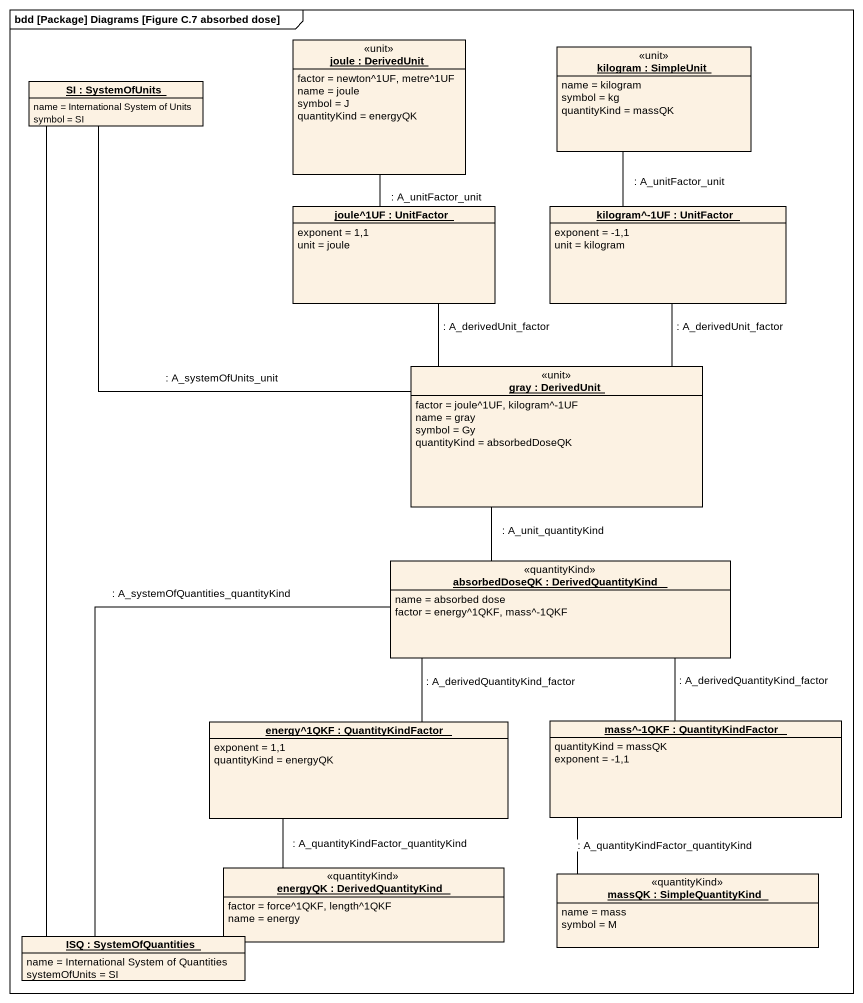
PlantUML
@startuml
mainframe bdd [Package] Diagrams [Figure C.7 absorbed dose]
hide circle
hide empty members
object "joule : DerivedUnit" as joule <<unit>> {
  factor = newton^1UF, metre^1UF
  name = joule
  symbol = J
  quantityKind = energyQK
}
object "kilogram : SimpleUnit" as kilogram <<unit>> {
  name = kilogram
  symbol = kg
  quantityKind = massQK
}
object "SI : SystemOfUnits" as SI {
  name = International System of Units
  symbol = SI
}
object "joule^1UF : UnitFactor" as joule_1UF {
  exponent = 1,1
  unit = joule
}
object "kilogram^-1UF : UnitFactor" as kilogram_1UF {
  exponent = -1,1
  unit = kilogram
}
object "gray : DerivedUnit" as gray <<unit>> {
  factor = joule^1UF, kilogram^-1UF
  name = gray
  symbol = Gy
  quantityKind = absorbedDoseQK
}
object "absorbedDoseQK : DerivedQuantityKind" as absorbedDoseQK <<quantityKind>> {
  name = absorbed dose
  factor = energy^1QKF, mass^-1QKF
}
object "energy^1QKF : QuantityKindFactor" as energy_1QKF {
  exponent = 1,1
  quantityKind = energyQK
}
object "mass^-1QKF : QuantityKindFactor" as mass_1QKF {
  quantityKind = massQK
  exponent = -1,1
}
object "energyQK : DerivedQuantityKind" as energyQK <<quantityKind>> {
  factor = force^1QKF, length^1QKF
  name = energy
}
object "massQK : SimpleQuantityKind" as massQK <<quantityKind>> {
  name = mass
  symbol = M
}
object "ISQ : SystemOfQuantities" as ISQ {
  name = International System of Quantities
  systemOfUnits = SI
}
SI -- gray : : A_systemOfUnits_unit
joule_1UF -up- joule : : A_unitFactor_unit
kilogram_1UF -up- kilogram : : A_unitFactor_unit
gray -up- joule_1UF : : A_derivedUnit_factor
gray -up- kilogram_1UF : : A_derivedUnit_factor
gray -- absorbedDoseQK : : A_unit_quantityKind
absorbedDoseQK -- energy_1QKF : : A_derivedQuantityKind_factor
absorbedDoseQK -- mass_1QKF : : A_derivedQuantityKind_factor
energy_1QKF -- energyQK : : A_quantityKindFactor_quantityKind
massQK -up- mass_1QKF : : A_quantityKindFactor_quantityKind
ISQ -up- SI
ISQ -up- absorbedDoseQK : : A_systemOfQuantities_quantityKind
@enduml
